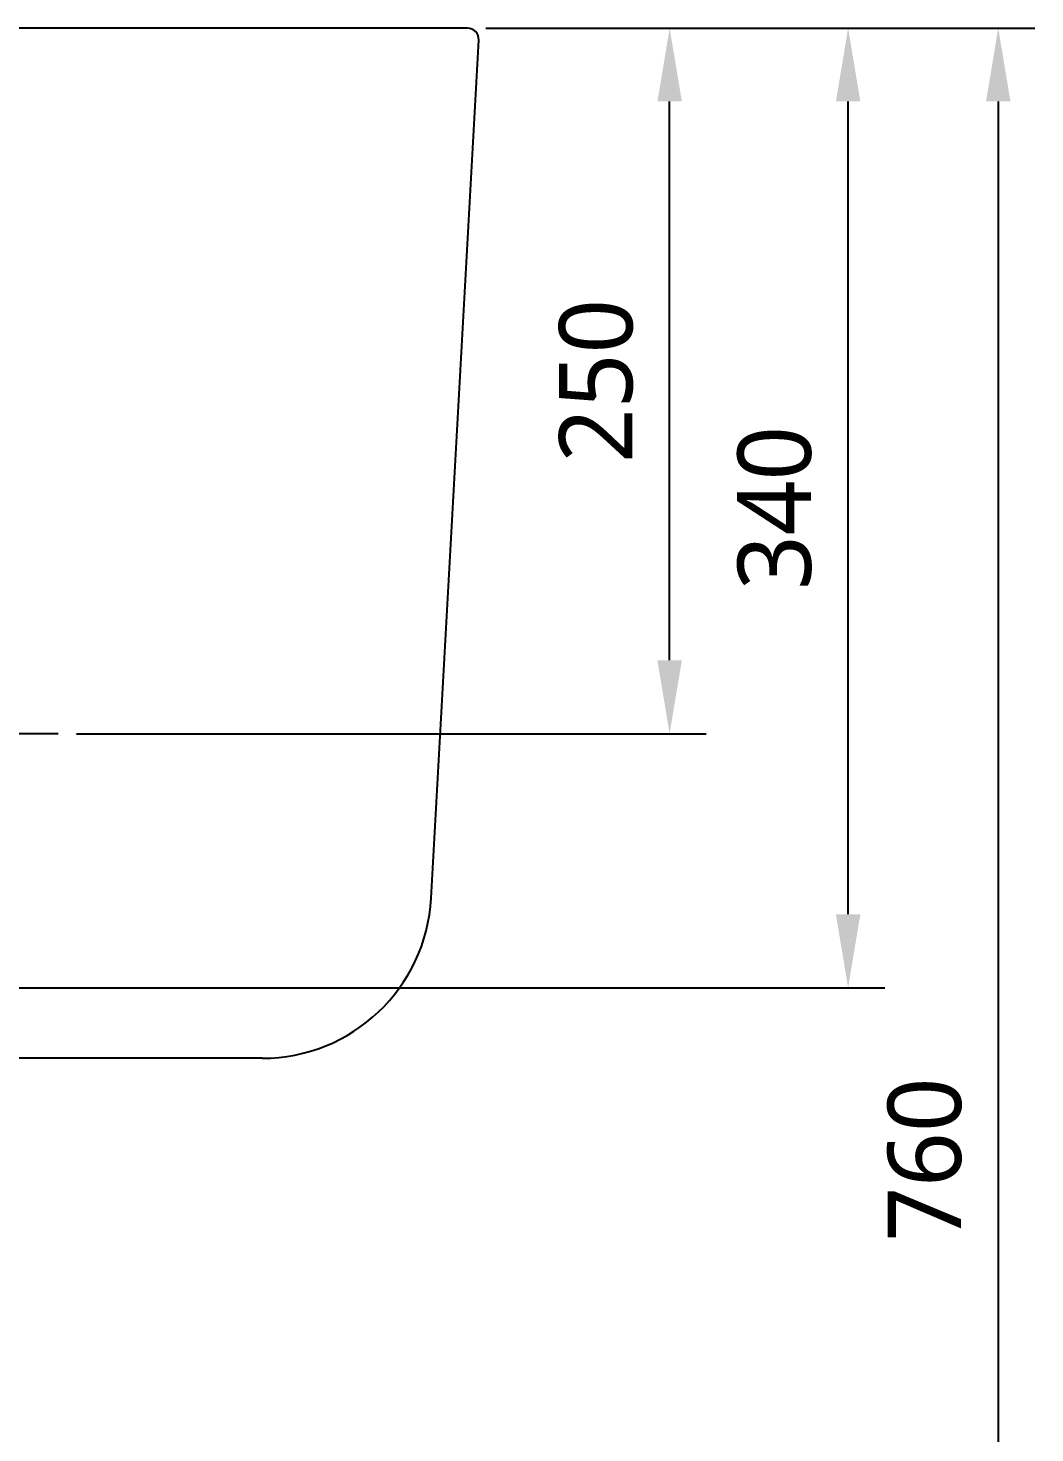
# Model space of a CAD drawing. Extents: x 7158 to 12797, y -4678 to -2578.
# Drawn here: x 8253.2 to 8610, y -4250.3 to -3752.5 of the extents above; entities that cross this region are included whole.
import ezdxf

# ---------------------------------------------------------------- set-up
doc = ezdxf.new("R2010")
doc.units = 0
doc.header["$LTSCALE"] = 20
doc.header["$MEASUREMENT"] = 0
doc.linetypes.add('CENTER', pattern=[2, 1.25, -0.25, 0.25, -0.25])
doc.layers.get('0').update_dxf_attribs({"linetype": 'CONTINUOUS'})
doc.layers.get('DEFPOINTS').update_dxf_attribs({"linetype": 'CONTINUOUS'})
doc.layers.add('3', color=3, linetype='CONTINUOUS')
doc.layers.add('CENTER', color=2, linetype='CENTER')
doc.styles.get("Standard").update_dxf_attribs({"font": 'NanumGothic.ttf'})
doc.dimstyles.get("Standard").update_dxf_attribs({"dimtxt": 2.5, "dimasz": 2, "dimexe": 2, "dimexo": 1, "dimgap": 1.5, "dimtad": 1, "dimdec": 0, "dimlfac": 10, "dimrnd": 0.5, "dimzin": 0, "dimdsep": 46, "dimtxsty": 'Standard', "dimcen": 0, "dimclrt": 2, "dimadec": 0, "dimazin": 0, "dimtfac": 1, "dimtdec": 0, "dimtmove": 0, "dimatfit": 3, "dimfxl": 1, "dimtolj": 1, "dimtzin": 0, "dimarcsym": 0})

# ---------------------------------------------------------------- blocks, each defined once
blk = doc.blocks.new('*D64')
at = {"color": 3, "lineweight": -2, "transparency": 16777216}
for p, q in [((8415.38, -3752.52), (8610, -3752.52)), ((8597, -3778.52), (8597, -4486.52)), ((8444.38, -4512.52), (8610, -4512.52))]:
    blk.add_line(p, q, dxfattribs=at)
at = {"color": 3, "transparency": 16777216}
for points in [[(8592.67, -3778.52), (8601.33, -3778.52), (8597, -3752.52)], [(8592.67, -4486.52), (8601.33, -4486.52), (8597, -4512.52)]]:
    blk.add_solid(points, dxfattribs=at)
at = {"layer": 'DEFPOINTS', "color": 0, "transparency": 16777216}
for p in [(8408.88, -3752.52), (8437.88, -4512.52), (8597, -4512.52)]:
    blk.add_point(p, dxfattribs=at)
at = {"color": 2, "transparency": 16777216, "insert": (8571, -4153.38), "char_height": 26, "attachment_point": 5, "rotation": 90}
blk.add_mtext('\\A1;760', dxfattribs=at)
blk = doc.blocks.new('*D65')
at = {"color": 3, "lineweight": -2, "transparency": 16777216}
for p, q in [((8415.38, -3752.52), (8493.54, -3752.52)), ((8480.54, -3976.52), (8480.54, -3778.52)), ((8270.38, -4002.52), (8493.54, -4002.52))]:
    blk.add_line(p, q, dxfattribs=at)
at = {"color": 3, "transparency": 16777216}
for points in [[(8476.21, -3778.52), (8484.88, -3778.52), (8480.54, -3752.52)], [(8476.21, -3976.52), (8484.88, -3976.52), (8480.54, -4002.52)]]:
    blk.add_solid(points, dxfattribs=at)
at = {"layer": 'DEFPOINTS', "color": 0, "transparency": 16777216}
for p in [(8408.88, -3752.52), (8480.54, -3752.52), (8263.88, -4002.52)]:
    blk.add_point(p, dxfattribs=at)
at = {"color": 2, "transparency": 16777216, "insert": (8454.54, -3877.52), "char_height": 26, "attachment_point": 5, "rotation": 90}
blk.add_mtext('\\A1;250', dxfattribs=at)
blk = doc.blocks.new('*D66')
at = {"color": 3, "lineweight": -2, "transparency": 16777216}
for p, q in [((8415.38, -3752.52), (8556.8, -3752.52)), ((8543.8, -4066.52), (8543.8, -3778.52)), ((8176.88, -4092.52), (8556.8, -4092.52))]:
    blk.add_line(p, q, dxfattribs=at)
at = {"color": 3, "transparency": 16777216}
for points in [[(8539.47, -3778.52), (8548.14, -3778.52), (8543.8, -3752.52)], [(8539.47, -4066.52), (8548.14, -4066.52), (8543.8, -4092.52)]]:
    blk.add_solid(points, dxfattribs=at)
at = {"layer": 'DEFPOINTS', "color": 0, "transparency": 16777216}
for p in [(8408.88, -3752.52), (8543.8, -3752.52), (8170.38, -4092.52)]:
    blk.add_point(p, dxfattribs=at)
at = {"color": 2, "transparency": 16777216, "insert": (8517.8, -3922.52), "char_height": 26, "attachment_point": 5, "rotation": 90}
blk.add_mtext('\\A1;340', dxfattribs=at)

msp = doc.modelspace()

# ---------------------------------------------------------------- linework, layer by layer
at = {"layer": '3', "color": 7}
for p, q in [((8408.88, -3752.52), (8137.88, -3752.52)), ((8396.02, -4060.84), (8412.87, -3756.74)), ((8396.02, -4060.84), (8412.87, -3756.74)), ((8336.11, -4117.52), (8137.88, -4117.52))]:
    msp.add_line(p, q, dxfattribs=at)
for centre, radius, start, end in [((8408.88, -3756.52), 4, 356.7847, 90), ((8408.88, -3756.52), 4, 356.828, 90), ((8336.11, -4057.52), 60, 270, 356.828)]:
    msp.add_arc(centre, radius, start, end, dxfattribs=at)
at = {"layer": 'CENTER', "color": 2, "linetype": 'CENTER', "ltscale": 2}
msp.add_line((8263.88, -4002.52), (8011.88, -4002.52), dxfattribs=at)

# ---------------------------------------------------------------- dimensions: what is measured, and where the dimension line sits
for base, p1, picture, middle in [((8543.8, -3752.52), (8170.38, -4092.52), '*D66', (8517.8, -3922.52)), ((8480.54, -3752.52), (8263.88, -4002.52), '*D65', (8454.54, -3877.52))]:
    dim = msp.add_linear_dim(base=base, p1=p1, p2=(8408.88, -3752.52), angle=90, dimstyle='Standard', override={"dimscale": 1.3, "dimtxt": 20, "dimasz": 20, "dimexe": 10, "dimexo": 5, "dimgap": 10, "dimlfac": 1, "dimzin": 8, "dimclrd": 3, "dimclre": 3, "dimfxl": 1.25, "dimarcsym": 1})
    dim.commit()
    dim.dimension.update_dxf_attribs({"geometry": picture, "text_midpoint": middle})
dim = msp.add_linear_dim(base=(8597, -4512.52), p1=(8408.88, -3752.52), p2=(8437.88, -4512.52), angle=90, dimstyle='Standard', override={"dimscale": 1.3, "dimtxt": 20, "dimasz": 20, "dimexe": 10, "dimexo": 5, "dimgap": 10, "dimlfac": 1, "dimzin": 8, "dimclrd": 3, "dimclre": 3, "dimfxl": 1.25, "dimarcsym": 1})
dim.commit()
dim.dimension.update_dxf_attribs({"geometry": '*D64', "text_midpoint": (8597, -4153.38), "dimtype": 160})

doc.saveas('drawing.dxf')
